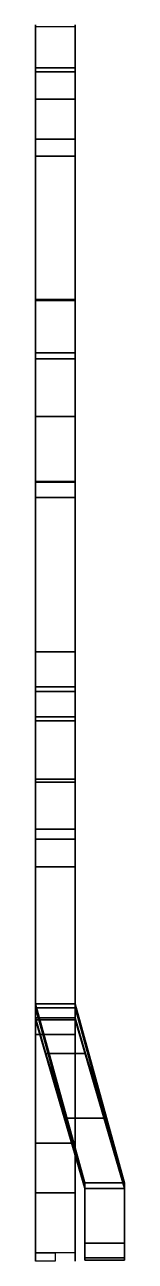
# Model space of a CAD drawing. Extents: x -0.17 to -0.08, y 1.7 to 2.95.
import ezdxf

# ---------------------------------------------------------------- set-up
doc = ezdxf.new("R2010")
doc.units = 0
doc.layers.add('T2', color=1, linetype='CONTINUOUS')

msp = doc.modelspace()

# ---------------------------------------------------------------- linework, layer by layer
at = {"layer": 'T2'}
for points in [[(-0.17, 2.9034, 1.0277), (-0.17, 2.9034, 1.0277), (-0.17, 2.9469, 1.0746), (-0.17, 2.9451, 1.1246)], [(-0.17, 2.9034, 1.0277), (-0.17, 2.8994, 1.0029), (-0.17, 2.9393, 1.0043), (-0.17, 2.9469, 1.0746)], [(-0.17, 2.1363, 1.0763), (-0.17, 2.3152, 1.076), (-0.17, 2.9451, 1.1246), (-0.17, 1.9443, 1.1299)], [(-0.17, 2.9451, 1.1246), (-0.17, 2.3152, 1.076), (-0.17, 2.552, 1.0745)], [(-0.17, 2.9451, 1.1246), (-0.17, 2.552, 1.0745), (-0.17, 2.6701, 1.075)], [(-0.17, 2.6701, 1.075), (-0.17, 2.8315, 1.0741), (-0.17, 2.9451, 1.1246)], [(-0.17, 2.8315, 1.0741), (-0.17, 2.9034, 1.0277), (-0.17, 2.9451, 1.1246)], [(-0.13, 2.9451, 1.1246), (-0.13, 1.9443, 1.1299), (-0.17, 1.9443, 1.1299), (-0.17, 2.9451, 1.1246)], [(-0.13, 2.9451, 1.1246), (-0.13, 2.9469, 1.0746), (-0.13, 2.9034, 1.0277)], [(-0.13, 2.9469, 1.0746), (-0.13, 2.9393, 1.0043), (-0.13, 2.8994, 1.0029), (-0.13, 2.9034, 1.0277)], [(-0.13, 1.9443, 1.1299), (-0.13, 2.9451, 1.1246), (-0.13, 2.3152, 1.076), (-0.13, 2.1363, 1.0763)], [(-0.13, 2.552, 1.0745), (-0.13, 2.552, 1.0745), (-0.13, 2.3152, 1.076), (-0.13, 2.9451, 1.1246)], [(-0.13, 2.6701, 1.075), (-0.13, 2.6701, 1.075), (-0.13, 2.552, 1.0745), (-0.13, 2.9451, 1.1246)], [(-0.13, 2.9451, 1.1246), (-0.13, 2.9451, 1.1246), (-0.13, 2.8315, 1.0741), (-0.13, 2.6701, 1.075)], [(-0.13, 2.9451, 1.1246), (-0.13, 2.9451, 1.1246), (-0.13, 2.9034, 1.0277), (-0.13, 2.8315, 1.0741)], [(-0.17, 2.8994, 1.0029), (-0.17, 2.8718, 0.9319), (-0.17, 2.9025, 0.913), (-0.17, 2.9393, 1.0043)], [(-0.13, 2.9393, 1.0043), (-0.13, 2.9025, 0.913), (-0.13, 2.8718, 0.9319), (-0.13, 2.8994, 1.0029)], [(-0.13, 2.9034, 1.0277), (-0.13, 2.8994, 1.0029), (-0.17, 2.8994, 1.0029), (-0.17, 2.9034, 1.0277)], [(-0.13, 2.8315, 1.0741), (-0.13, 2.9034, 1.0277), (-0.17, 2.9034, 1.0277), (-0.17, 2.8315, 1.0741)], [(-0.17, 2.8718, 0.9319), (-0.17, 2.8143, 0.8599), (-0.17, 2.8257, 0.8202), (-0.17, 2.9025, 0.913)], [(-0.13, 2.8994, 1.0029), (-0.13, 2.8718, 0.9319), (-0.17, 2.8718, 0.9319), (-0.17, 2.8994, 1.0029)], [(-0.13, 2.9025, 0.913), (-0.13, 2.8257, 0.8202), (-0.13, 2.8143, 0.8599), (-0.13, 2.8718, 0.9319)], [(-0.13, 2.8718, 0.9319), (-0.13, 2.8143, 0.8599), (-0.17, 2.8143, 0.8599), (-0.17, 2.8718, 0.9319)], [(-0.13, 2.6701, 1.075), (-0.13, 2.8315, 1.0741), (-0.17, 2.8315, 1.0741), (-0.17, 2.6701, 1.075)], [(-0.17, 2.8143, 0.8599), (-0.17, 2.6689, 0.7247), (-0.17, 2.6803, 0.6851), (-0.17, 2.8257, 0.8202)], [(-0.13, 2.8257, 0.8202), (-0.13, 2.6803, 0.6851), (-0.13, 2.6689, 0.7247), (-0.13, 2.8143, 0.8599)], [(-0.13, 2.8143, 0.8599), (-0.13, 2.6689, 0.7247), (-0.17, 2.6689, 0.7247), (-0.17, 2.8143, 0.8599)], [(-0.17, 2.6689, 0.7247), (-0.17, 2.6104, 0.6826), (-0.17, 2.5632, 0.601), (-0.17, 2.6803, 0.6851)], [(-0.13, 2.6803, 0.6851), (-0.13, 2.5632, 0.601), (-0.13, 2.6104, 0.6826), (-0.13, 2.6689, 0.7247)], [(-0.17, 2.6164, 0.9809), (-0.17, 2.6104, 0.6826), (-0.17, 2.6689, 0.7247), (-0.17, 2.6701, 1.075)], [(-0.17, 2.552, 1.0745), (-0.17, 2.6164, 0.9809), (-0.17, 2.6701, 1.075)], [(-0.13, 2.6689, 0.7247), (-0.13, 2.6701, 1.075), (-0.17, 2.6701, 1.075), (-0.17, 2.6689, 0.7247)], [(-0.13, 2.6701, 1.075), (-0.13, 2.6689, 0.7247), (-0.13, 2.6104, 0.6826), (-0.13, 2.6164, 0.9809)], [(-0.13, 2.6701, 1.075), (-0.13, 2.6701, 1.075), (-0.13, 2.6164, 0.9809), (-0.13, 2.552, 1.0745)], [(-0.13, 2.6164, 0.9809), (-0.13, 2.6104, 0.6826), (-0.17, 2.6104, 0.6826), (-0.17, 2.6164, 0.9809)], [(-0.13, 2.552, 1.0745), (-0.13, 2.6164, 0.9809), (-0.17, 2.6164, 0.9809), (-0.17, 2.552, 1.0745)], [(-0.17, 2.4868, 0.7325), (-0.17, 2.4859, 0.6236), (-0.17, 2.6104, 0.6826)], [(-0.17, 2.6104, 0.6826), (-0.17, 2.2752, 1.0212), (-0.17, 2.2457, 0.9823), (-0.17, 2.4868, 0.7325)], [(-0.13, 2.6104, 0.6826), (-0.13, 2.2752, 1.0212), (-0.17, 2.2752, 1.0212), (-0.17, 2.6104, 0.6826)], [(-0.17, 2.6104, 0.6826), (-0.17, 2.4705, 0.5927), (-0.17, 2.3961, 0.5151), (-0.17, 2.5632, 0.601)], [(-0.17, 2.4859, 0.6236), (-0.17, 2.4705, 0.5927), (-0.17, 2.6104, 0.6826)], [(-0.13, 2.6104, 0.6826), (-0.13, 2.6104, 0.6826), (-0.13, 2.4859, 0.6236), (-0.13, 2.4868, 0.7325)], [(-0.13, 2.4868, 0.7325), (-0.13, 2.2457, 0.9823), (-0.13, 2.2752, 1.0212), (-0.13, 2.6104, 0.6826)], [(-0.13, 2.5632, 0.601), (-0.13, 2.3961, 0.5151), (-0.13, 2.4705, 0.5927), (-0.13, 2.6104, 0.6826)], [(-0.13, 2.6104, 0.6826), (-0.13, 2.6104, 0.6826), (-0.13, 2.4705, 0.5927), (-0.13, 2.4859, 0.6236)], [(-0.13, 2.3152, 1.076), (-0.13, 2.552, 1.0745), (-0.17, 2.552, 1.0745), (-0.17, 2.3152, 1.076)], [(-0.13, 2.4868, 0.7325), (-0.13, 2.4859, 0.6236), (-0.17, 2.4859, 0.6236), (-0.17, 2.4868, 0.7325)], [(-0.13, 2.2457, 0.9823), (-0.13, 2.4868, 0.7325), (-0.17, 2.4868, 0.7325), (-0.17, 2.2457, 0.9823)], [(-0.13, 2.4859, 0.6236), (-0.13, 2.4705, 0.5927), (-0.17, 2.4705, 0.5927), (-0.17, 2.4859, 0.6236)], [(-0.17, 2.4705, 0.5927), (-0.17, 2.2798, 0.5059), (-0.17, 2.2383, 0.4495), (-0.17, 2.3961, 0.5151)], [(-0.13, 2.4705, 0.5927), (-0.13, 2.2798, 0.5059), (-0.17, 2.2798, 0.5059), (-0.17, 2.4705, 0.5927)], [(-0.13, 2.3961, 0.5151), (-0.13, 2.2383, 0.4495), (-0.13, 2.2798, 0.5059), (-0.13, 2.4705, 0.5927)], [(-0.17, 2.2752, 1.0212), (-0.17, 2.3152, 1.076), (-0.17, 2.1363, 1.0763), (-0.17, 2.1869, 0.9817)], [(-0.13, 2.2752, 1.0212), (-0.13, 2.3152, 1.076), (-0.17, 2.3152, 1.076), (-0.17, 2.2752, 1.0212)], [(-0.13, 2.1869, 0.9817), (-0.13, 2.1363, 1.0763), (-0.13, 2.3152, 1.076), (-0.13, 2.2752, 1.0212)], [(-0.17, 2.2798, 0.5059), (-0.17, 2.0983, 0.4467), (-0.17, 2.0798, 0.404), (-0.17, 2.2383, 0.4495)], [(-0.17, 2.2798, 0.5059), (-0.17, 2.2496, 0.5131), (-0.17, 2.0983, 0.4467)], [(-0.13, 2.2798, 0.5059), (-0.13, 2.2496, 0.5131), (-0.17, 2.2496, 0.5131), (-0.17, 2.2798, 0.5059)], [(-0.17, 2.1869, 0.9817), (-0.17, 2.2457, 0.9823), (-0.17, 2.2752, 1.0212)], [(-0.13, 2.2383, 0.4495), (-0.13, 2.0798, 0.404), (-0.13, 2.0983, 0.4467), (-0.13, 2.2798, 0.5059)], [(-0.13, 2.0983, 0.4467), (-0.13, 2.0983, 0.4467), (-0.13, 2.2496, 0.5131), (-0.13, 2.2798, 0.5059)], [(-0.13, 2.1869, 0.9817), (-0.13, 2.2752, 1.0212), (-0.13, 2.2457, 0.9823), (-0.13, 2.1869, 0.9817)], [(-0.17, 2.2496, 0.5131), (-0.17, 2.1836, 0.5833), (-0.17, 2.1262, 0.5056), (-0.17, 2.0983, 0.4467)], [(-0.13, 2.2496, 0.5131), (-0.13, 2.1836, 0.5833), (-0.17, 2.1836, 0.5833), (-0.17, 2.2496, 0.5131)], [(-0.13, 2.1869, 0.9817), (-0.13, 2.2457, 0.9823), (-0.17, 2.2457, 0.9823), (-0.17, 2.1869, 0.9817)], [(-0.13, 2.0983, 0.4467), (-0.13, 2.1262, 0.5056), (-0.13, 2.1836, 0.5833), (-0.13, 2.2496, 0.5131)], [(-0.17, 2.1836, 0.5833), (-0.17, 2.1869, 0.9817), (-0.17, 2.1363, 1.0763), (-0.17, 2.1262, 0.5056)], [(-0.13, 2.1836, 0.5833), (-0.13, 2.1869, 0.9817), (-0.17, 2.1869, 0.9817), (-0.17, 2.1836, 0.5833)], [(-0.13, 2.1262, 0.5056), (-0.13, 2.1363, 1.0763), (-0.13, 2.1869, 0.9817), (-0.13, 2.1836, 0.5833)], [(-0.13, 2.1363, 1.0763), (-0.13, 2.1262, 0.5056), (-0.17, 2.1262, 0.5056), (-0.17, 2.1363, 1.0763)], [(-0.17, 1.9462, 1.077), (-0.17, 2.1363, 1.0763), (-0.17, 1.9443, 1.1299)], [(-0.13, 1.9462, 1.077), (-0.13, 2.1363, 1.0763), (-0.17, 2.1363, 1.0763), (-0.17, 1.9462, 1.077)], [(-0.13, 1.9443, 1.1299), (-0.13, 1.9443, 1.1299), (-0.13, 2.1363, 1.0763), (-0.13, 1.9462, 1.077)], [(-0.17, 2.1262, 0.5056), (-0.17, 1.9565, 0.7826), (-0.17, 1.9603, 0.673), (-0.17, 2.0983, 0.4467)], [(-0.13, 2.1262, 0.5056), (-0.13, 1.9565, 0.7826), (-0.17, 1.9565, 0.7826), (-0.17, 2.1262, 0.5056)], [(-0.13, 1.9565, 0.7826), (-0.13, 2.1262, 0.5056), (-0.13, 2.0983, 0.4467), (-0.13, 1.9603, 0.673)], [(-0.17, 2.0983, 0.4467), (-0.17, 1.9295, 0.4087), (-0.17, 1.9109, 0.368), (-0.17, 2.0798, 0.404)], [(-0.13, 2.0983, 0.4467), (-0.13, 1.9295, 0.4087), (-0.17, 1.9295, 0.4087), (-0.17, 2.0983, 0.4467)], [(-0.13, 1.9603, 0.673), (-0.13, 2.0983, 0.4467), (-0.17, 2.0983, 0.4467), (-0.17, 1.9603, 0.673)], [(-0.13, 2.0798, 0.404), (-0.13, 1.9109, 0.368), (-0.13, 1.9295, 0.4087), (-0.13, 2.0983, 0.4467)], [(-0.17, 1.9565, 0.7826), (-0.1392, 1.8452, 0.9641), (-0.12, 1.7799, 0.9689), (-0.17, 1.9603, 0.673)], [(-0.08, 1.7799, 0.9689), (-0.13, 1.9603, 0.673), (-0.17, 1.9603, 0.673), (-0.12, 1.7799, 0.9689)], [(-0.13, 1.9565, 0.7826), (-0.0992, 1.8452, 0.9641), (-0.1392, 1.8452, 0.9641), (-0.17, 1.9565, 0.7826)], [(-0.0992, 1.8452, 0.9641), (-0.13, 1.9565, 0.7826), (-0.13, 1.9603, 0.673), (-0.08, 1.7799, 0.9689)], [(-0.1195, 1.9104, 1.0771), (-0.13, 1.9462, 1.077), (-0.17, 1.9462, 1.077), (-0.1595, 1.9104, 1.0771)], [(-0.17, 1.9462, 1.077), (-0.17, 1.9443, 1.1299), (-0.1595, 1.9104, 1.0771)], [(-0.1595, 1.9104, 1.0771), (-0.17, 1.9443, 1.1299), (-0.12, 1.7742, 1.1308)], [(-0.13, 1.9443, 1.1299), (-0.08, 1.7742, 1.1308), (-0.12, 1.7742, 1.1308), (-0.17, 1.9443, 1.1299)], [(-0.1195, 1.9104, 1.0771), (-0.1195, 1.9104, 1.0771), (-0.13, 1.9443, 1.1299), (-0.13, 1.9462, 1.077)], [(-0.08, 1.7742, 1.1308), (-0.08, 1.7742, 1.1308), (-0.13, 1.9443, 1.1299), (-0.1195, 1.9104, 1.0771)], [(-0.13, 1.9295, 0.4087), (-0.13, 1.8199, 0.3949), (-0.17, 1.8199, 0.3949), (-0.17, 1.9295, 0.4087)], [(-0.17, 1.9295, 0.4087), (-0.17, 1.8199, 0.3949), (-0.17, 1.8213, 0.3549), (-0.17, 1.9109, 0.368)], [(-0.13, 1.9109, 0.368), (-0.13, 1.8213, 0.3549), (-0.13, 1.8199, 0.3949), (-0.13, 1.9295, 0.4087)], [(-0.1392, 1.8452, 0.9641), (-0.1595, 1.9104, 1.0771), (-0.12, 1.7742, 1.1308), (-0.12, 1.7799, 0.9689)], [(-0.0992, 1.8452, 0.9641), (-0.1195, 1.9104, 1.0771), (-0.1595, 1.9104, 1.0771), (-0.1392, 1.8452, 0.9641)], [(-0.08, 1.7799, 0.9689), (-0.08, 1.7742, 1.1308), (-0.1195, 1.9104, 1.0771), (-0.0992, 1.8452, 0.9641)], [(-0.17, 1.8199, 0.3949), (-0.17, 1.7699, 0.3931), (-0.17, 1.7613, 0.3528), (-0.17, 1.8213, 0.3549)], [(-0.13, 1.8199, 0.3949), (-0.13, 1.7699, 0.3931), (-0.17, 1.7699, 0.3931), (-0.17, 1.8199, 0.3949)], [(-0.13, 1.8213, 0.3549), (-0.13, 1.7613, 0.3528), (-0.13, 1.7699, 0.3931), (-0.13, 1.8199, 0.3949)], [(-0.13, 1.7699, 0.3931), (-0.13, 1.7096, 0.401), (-0.17, 1.7096, 0.401), (-0.17, 1.7699, 0.3931)], [(-0.17, 1.7699, 0.3931), (-0.17, 1.7096, 0.401), (-0.17, 1.701, 0.3607), (-0.17, 1.7613, 0.3528)], [(-0.13, 1.7613, 0.3528), (-0.13, 1.701, 0.3607), (-0.13, 1.7096, 0.401), (-0.13, 1.7699, 0.3931)], [(-0.08, 1.7023, 1.0961), (-0.08, 1.7799, 0.9689), (-0.12, 1.7799, 0.9689), (-0.12, 1.7023, 1.0961)], [(-0.12, 1.7194, 1.1311), (-0.12, 1.7194, 1.1311), (-0.12, 1.7799, 0.9689), (-0.12, 1.7742, 1.1308)], [(-0.12, 1.7046, 1.1177), (-0.12, 1.7023, 1.0961), (-0.12, 1.7799, 0.9689), (-0.12, 1.7194, 1.1311)], [(-0.08, 1.7742, 1.1308), (-0.08, 1.7194, 1.1311), (-0.12, 1.7194, 1.1311), (-0.12, 1.7742, 1.1308)], [(-0.08, 1.7742, 1.1308), (-0.08, 1.7799, 0.9689), (-0.08, 1.7194, 1.1311)], [(-0.08, 1.7194, 1.1311), (-0.08, 1.7799, 0.9689), (-0.08, 1.7023, 1.0961), (-0.08, 1.7046, 1.1177)], [(-0.08, 1.7194, 1.1311), (-0.08, 1.7046, 1.1177), (-0.12, 1.7046, 1.1177), (-0.12, 1.7194, 1.1311)], [(-0.15, 1.701, 0.3607), (-0.17, 1.701, 0.3607), (-0.17, 1.7096, 0.401), (-0.15, 1.7096, 0.401)], [(-0.08, 1.7046, 1.1177), (-0.08, 1.7023, 1.0961), (-0.12, 1.7023, 1.0961), (-0.12, 1.7046, 1.1177)]]:
    msp.add_3dface(points, dxfattribs=at)

doc.saveas('drawing.dxf')
